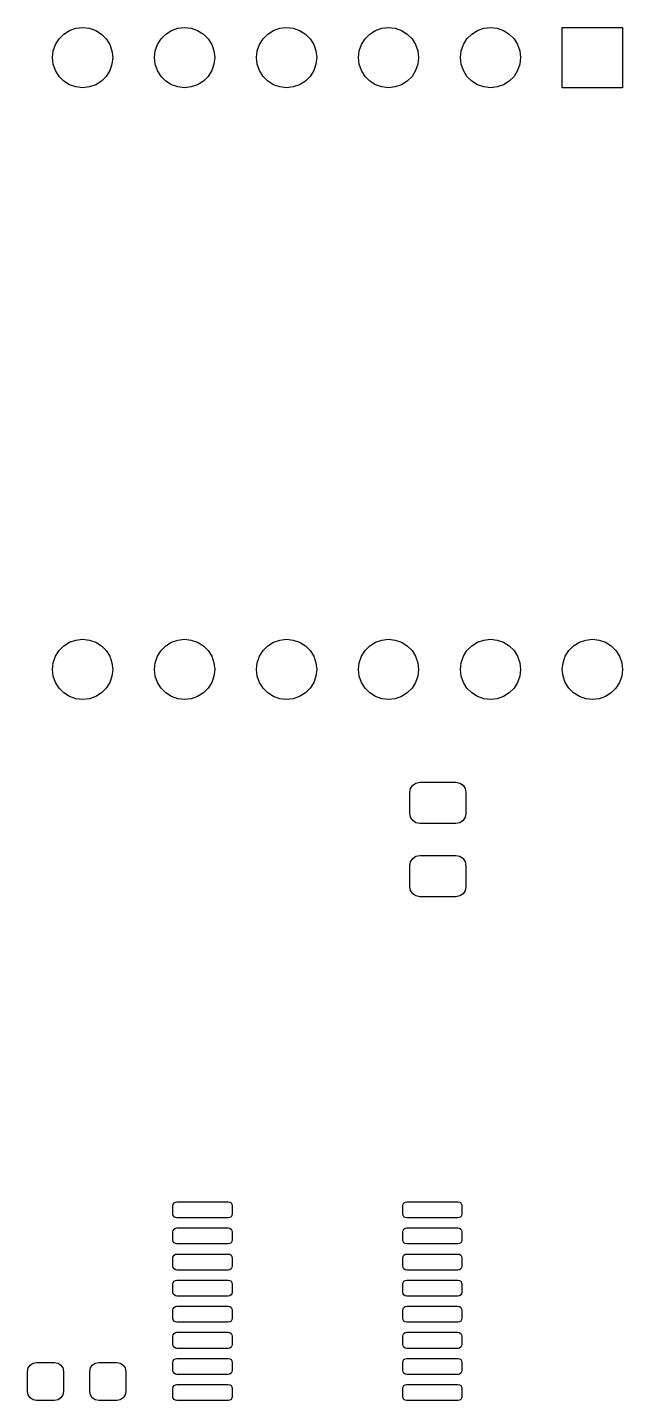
# Model space of a CAD drawing. Extents: x 98.9 to 192.5, y -141.5 to -51.1.
# Drawn here: x 129.78 to 144.6, y -87.97 to -53.77 of the extents above; entities that cross this region are included whole.
import ezdxf

# ---------------------------------------------------------------- set-up
doc = ezdxf.new("R2010")
doc.units = 0
doc.layers.add('BLACK', color=7, linetype='CONTINUOUS')

msp = doc.modelspace()

# ---------------------------------------------------------------- linework, layer by layer
at = {"layer": 'BLACK', "linetype": 'CONTINUOUS'}
for p, q in [((130.564, -54.0549), (130.682, -53.9361)), ((130.682, -53.9361), (130.825, -53.8468)), ((130.825, -53.8468), (130.983, -53.7913)), ((130.983, -53.7913), (131.15, -53.7725)), ((131.15, -53.7725), (131.317, -53.7913)), ((131.317, -53.7913), (131.475, -53.8468)), ((131.475, -53.8468), (131.618, -53.9361)), ((131.618, -53.9361), (131.736, -54.0549)), ((133.104, -54.0549), (133.222, -53.9361)), ((133.222, -53.9361), (133.365, -53.8468)), ((133.365, -53.8468), (133.523, -53.7913)), ((133.523, -53.7913), (133.69, -53.7725)), ((133.69, -53.7725), (133.857, -53.7913)), ((133.857, -53.7913), (134.015, -53.8468)), ((134.015, -53.8468), (134.158, -53.9361)), ((134.158, -53.9361), (134.276, -54.0549)), ((135.644, -54.0549), (135.762, -53.9361)), ((135.762, -53.9361), (135.905, -53.8468)), ((135.905, -53.8468), (136.063, -53.7913)), ((136.063, -53.7913), (136.23, -53.7725)), ((136.23, -53.7725), (136.397, -53.7913)), ((136.397, -53.7913), (136.555, -53.8468)), ((136.555, -53.8468), (136.698, -53.9361)), ((136.698, -53.9361), (136.816, -54.0549)), ((138.184, -54.0549), (138.302, -53.9361)), ((138.302, -53.9361), (138.445, -53.8468)), ((138.445, -53.8468), (138.603, -53.7913)), ((138.603, -53.7913), (138.77, -53.7725)), ((138.77, -53.7725), (138.937, -53.7913)), ((138.937, -53.7913), (139.095, -53.8468)), ((139.095, -53.8468), (139.238, -53.9361)), ((139.238, -53.9361), (139.356, -54.0549)), ((140.724, -54.0549), (140.842, -53.9361)), ((140.842, -53.9361), (140.985, -53.8468)), ((140.985, -53.8468), (141.143, -53.7913)), ((141.143, -53.7913), (141.31, -53.7725)), ((141.31, -53.7725), (141.477, -53.7913)), ((141.477, -53.7913), (141.635, -53.8468)), ((141.635, -53.8468), (141.778, -53.9361)), ((141.778, -53.9361), (141.896, -54.0549)), ((143.1, -55.2725), (143.1, -53.7725)), ((143.1, -53.7725), (144.6, -53.7725)), ((144.6, -53.7725), (144.6, -55.2725)), ((130.4, -54.5225), (130.419, -54.3556)), ((130.419, -54.3556), (130.474, -54.1971)), ((130.474, -54.1971), (130.564, -54.0549)), ((131.736, -54.0549), (131.826, -54.1971)), ((131.826, -54.1971), (131.881, -54.3556)), ((131.881, -54.3556), (131.9, -54.5225)), ((132.94, -54.5225), (132.959, -54.3556)), ((132.959, -54.3556), (133.014, -54.1971)), ((133.014, -54.1971), (133.104, -54.0549)), ((134.276, -54.0549), (134.366, -54.1971)), ((134.366, -54.1971), (134.421, -54.3556)), ((134.421, -54.3556), (134.44, -54.5225)), ((135.48, -54.5225), (135.499, -54.3556)), ((135.499, -54.3556), (135.554, -54.1971)), ((135.554, -54.1971), (135.644, -54.0549)), ((136.816, -54.0549), (136.906, -54.1971)), ((136.906, -54.1971), (136.961, -54.3556)), ((136.961, -54.3556), (136.98, -54.5225)), ((138.02, -54.5225), (138.039, -54.3556)), ((138.039, -54.3556), (138.094, -54.1971)), ((138.094, -54.1971), (138.184, -54.0549)), ((139.356, -54.0549), (139.446, -54.1971)), ((139.446, -54.1971), (139.501, -54.3556)), ((139.501, -54.3556), (139.52, -54.5225)), ((140.56, -54.5225), (140.579, -54.3556)), ((140.579, -54.3556), (140.634, -54.1971)), ((140.634, -54.1971), (140.724, -54.0549)), ((141.896, -54.0549), (141.986, -54.1971)), ((141.986, -54.1971), (142.041, -54.3556)), ((142.041, -54.3556), (142.06, -54.5225)), ((130.419, -54.6894), (130.4, -54.5225)), ((130.474, -54.8479), (130.419, -54.6894)), ((131.881, -54.6894), (131.826, -54.8479)), ((131.9, -54.5225), (131.881, -54.6894)), ((132.959, -54.6894), (132.94, -54.5225)), ((133.014, -54.8479), (132.959, -54.6894)), ((134.421, -54.6894), (134.366, -54.8479)), ((134.44, -54.5225), (134.421, -54.6894)), ((135.499, -54.6894), (135.48, -54.5225)), ((135.554, -54.8479), (135.499, -54.6894)), ((136.961, -54.6894), (136.906, -54.8479)), ((136.98, -54.5225), (136.961, -54.6894)), ((138.039, -54.6894), (138.02, -54.5225)), ((138.094, -54.8479), (138.039, -54.6894)), ((139.501, -54.6894), (139.446, -54.8479)), ((139.52, -54.5225), (139.501, -54.6894)), ((140.579, -54.6894), (140.56, -54.5225)), ((140.634, -54.8479), (140.579, -54.6894)), ((142.041, -54.6894), (141.986, -54.8479)), ((142.06, -54.5225), (142.041, -54.6894)), ((130.564, -54.9901), (130.474, -54.8479)), ((130.682, -55.1089), (130.564, -54.9901)), ((131.736, -54.9901), (131.618, -55.1089)), ((131.826, -54.8479), (131.736, -54.9901)), ((133.104, -54.9901), (133.014, -54.8479)), ((133.222, -55.1089), (133.104, -54.9901)), ((134.276, -54.9901), (134.158, -55.1089)), ((134.366, -54.8479), (134.276, -54.9901)), ((135.644, -54.9901), (135.554, -54.8479)), ((135.762, -55.1089), (135.644, -54.9901)), ((136.816, -54.9901), (136.698, -55.1089)), ((136.906, -54.8479), (136.816, -54.9901)), ((138.184, -54.9901), (138.094, -54.8479)), ((138.302, -55.1089), (138.184, -54.9901)), ((139.356, -54.9901), (139.238, -55.1089)), ((139.446, -54.8479), (139.356, -54.9901)), ((140.724, -54.9901), (140.634, -54.8479)), ((140.842, -55.1089), (140.724, -54.9901)), ((141.896, -54.9901), (141.778, -55.1089)), ((141.986, -54.8479), (141.896, -54.9901)), ((130.825, -55.1982), (130.682, -55.1089)), ((130.983, -55.2537), (130.825, -55.1982)), ((131.15, -55.2725), (130.983, -55.2537)), ((131.317, -55.2537), (131.15, -55.2725)), ((131.475, -55.1982), (131.317, -55.2537)), ((131.618, -55.1089), (131.475, -55.1982)), ((133.365, -55.1982), (133.222, -55.1089)), ((133.523, -55.2537), (133.365, -55.1982)), ((133.69, -55.2725), (133.523, -55.2537)), ((133.857, -55.2537), (133.69, -55.2725)), ((134.015, -55.1982), (133.857, -55.2537)), ((134.158, -55.1089), (134.015, -55.1982)), ((135.905, -55.1982), (135.762, -55.1089)), ((136.063, -55.2537), (135.905, -55.1982)), ((136.23, -55.2725), (136.063, -55.2537)), ((136.397, -55.2537), (136.23, -55.2725)), ((136.555, -55.1982), (136.397, -55.2537)), ((136.698, -55.1089), (136.555, -55.1982)), ((138.445, -55.1982), (138.302, -55.1089)), ((138.603, -55.2537), (138.445, -55.1982)), ((138.77, -55.2725), (138.603, -55.2537)), ((138.937, -55.2537), (138.77, -55.2725)), ((139.095, -55.1982), (138.937, -55.2537)), ((139.238, -55.1089), (139.095, -55.1982)), ((140.985, -55.1982), (140.842, -55.1089)), ((141.143, -55.2537), (140.985, -55.1982)), ((141.31, -55.2725), (141.143, -55.2537)), ((141.477, -55.2537), (141.31, -55.2725)), ((141.635, -55.1982), (141.477, -55.2537)), ((141.778, -55.1089), (141.635, -55.1982)), ((144.6, -55.2725), (143.1, -55.2725)), ((130.682, -69.1761), (130.825, -69.0868)), ((130.825, -69.0868), (130.983, -69.0313)), ((130.983, -69.0313), (131.15, -69.0125)), ((131.15, -69.0125), (131.317, -69.0313)), ((131.317, -69.0313), (131.475, -69.0868)), ((131.475, -69.0868), (131.618, -69.1761)), ((133.222, -69.1761), (133.365, -69.0868)), ((133.365, -69.0868), (133.523, -69.0313)), ((133.523, -69.0313), (133.69, -69.0125)), ((133.69, -69.0125), (133.857, -69.0313)), ((133.857, -69.0313), (134.015, -69.0868)), ((134.015, -69.0868), (134.158, -69.1761)), ((135.762, -69.1761), (135.905, -69.0868)), ((135.905, -69.0868), (136.063, -69.0313)), ((136.063, -69.0313), (136.23, -69.0125)), ((136.23, -69.0125), (136.397, -69.0313)), ((136.397, -69.0313), (136.555, -69.0868)), ((136.555, -69.0868), (136.698, -69.1761)), ((138.302, -69.1761), (138.445, -69.0868)), ((138.445, -69.0868), (138.603, -69.0313)), ((138.603, -69.0313), (138.77, -69.0125)), ((138.77, -69.0125), (138.937, -69.0313)), ((138.937, -69.0313), (139.095, -69.0868)), ((139.095, -69.0868), (139.238, -69.1761)), ((140.842, -69.1761), (140.985, -69.0868)), ((140.985, -69.0868), (141.143, -69.0313)), ((141.143, -69.0313), (141.31, -69.0125)), ((141.31, -69.0125), (141.477, -69.0313)), ((141.477, -69.0313), (141.635, -69.0868)), ((141.635, -69.0868), (141.778, -69.1761)), ((143.382, -69.1761), (143.525, -69.0868)), ((143.525, -69.0868), (143.683, -69.0313)), ((143.683, -69.0313), (143.85, -69.0125)), ((143.85, -69.0125), (144.017, -69.0313)), ((144.017, -69.0313), (144.175, -69.0868)), ((144.175, -69.0868), (144.318, -69.1761)), ((130.474, -69.4371), (130.564, -69.2949)), ((130.564, -69.2949), (130.682, -69.1761)), ((131.618, -69.1761), (131.736, -69.2949)), ((131.736, -69.2949), (131.826, -69.4371)), ((133.014, -69.4371), (133.104, -69.2949)), ((133.104, -69.2949), (133.222, -69.1761)), ((134.158, -69.1761), (134.276, -69.2949)), ((134.276, -69.2949), (134.366, -69.4371)), ((135.554, -69.4371), (135.644, -69.2949)), ((135.644, -69.2949), (135.762, -69.1761)), ((136.698, -69.1761), (136.816, -69.2949)), ((136.816, -69.2949), (136.906, -69.4371)), ((138.094, -69.4371), (138.184, -69.2949)), ((138.184, -69.2949), (138.302, -69.1761)), ((139.238, -69.1761), (139.356, -69.2949)), ((139.356, -69.2949), (139.446, -69.4371)), ((140.634, -69.4371), (140.724, -69.2949)), ((140.724, -69.2949), (140.842, -69.1761)), ((141.778, -69.1761), (141.896, -69.2949)), ((141.896, -69.2949), (141.986, -69.4371)), ((143.174, -69.4371), (143.264, -69.2949)), ((143.264, -69.2949), (143.382, -69.1761)), ((144.318, -69.1761), (144.436, -69.2949)), ((144.436, -69.2949), (144.526, -69.4371)), ((130.4, -69.7625), (130.419, -69.5956)), ((130.419, -69.9294), (130.4, -69.7625)), ((130.419, -69.5956), (130.474, -69.4371)), ((131.826, -69.4371), (131.881, -69.5956)), ((131.881, -69.5956), (131.9, -69.7625)), ((131.9, -69.7625), (131.881, -69.9294)), ((132.94, -69.7625), (132.959, -69.5956)), ((132.959, -69.9294), (132.94, -69.7625)), ((132.959, -69.5956), (133.014, -69.4371)), ((134.366, -69.4371), (134.421, -69.5956)), ((134.421, -69.5956), (134.44, -69.7625)), ((134.44, -69.7625), (134.421, -69.9294)), ((135.48, -69.7625), (135.499, -69.5956)), ((135.499, -69.9294), (135.48, -69.7625)), ((135.499, -69.5956), (135.554, -69.4371)), ((136.906, -69.4371), (136.961, -69.5956)), ((136.961, -69.5956), (136.98, -69.7625)), ((136.98, -69.7625), (136.961, -69.9294)), ((138.02, -69.7625), (138.039, -69.5956)), ((138.039, -69.9294), (138.02, -69.7625)), ((138.039, -69.5956), (138.094, -69.4371)), ((139.446, -69.4371), (139.501, -69.5956)), ((139.501, -69.5956), (139.52, -69.7625)), ((139.52, -69.7625), (139.501, -69.9294)), ((140.56, -69.7625), (140.579, -69.5956)), ((140.579, -69.9294), (140.56, -69.7625)), ((140.579, -69.5956), (140.634, -69.4371)), ((141.986, -69.4371), (142.041, -69.5956)), ((142.041, -69.5956), (142.06, -69.7625)), ((142.06, -69.7625), (142.041, -69.9294)), ((143.1, -69.7625), (143.119, -69.5956)), ((143.119, -69.9294), (143.1, -69.7625)), ((143.119, -69.5956), (143.174, -69.4371)), ((144.526, -69.4371), (144.581, -69.5956)), ((144.581, -69.5956), (144.6, -69.7625)), ((144.6, -69.7625), (144.581, -69.9294)), ((130.474, -70.0879), (130.419, -69.9294)), ((130.564, -70.2301), (130.474, -70.0879)), ((131.826, -70.0879), (131.736, -70.2301)), ((131.881, -69.9294), (131.826, -70.0879)), ((133.014, -70.0879), (132.959, -69.9294)), ((133.104, -70.2301), (133.014, -70.0879)), ((134.366, -70.0879), (134.276, -70.2301)), ((134.421, -69.9294), (134.366, -70.0879)), ((135.554, -70.0879), (135.499, -69.9294)), ((135.644, -70.2301), (135.554, -70.0879)), ((136.906, -70.0879), (136.816, -70.2301)), ((136.961, -69.9294), (136.906, -70.0879)), ((138.094, -70.0879), (138.039, -69.9294)), ((138.184, -70.2301), (138.094, -70.0879)), ((139.446, -70.0879), (139.356, -70.2301)), ((139.501, -69.9294), (139.446, -70.0879)), ((140.634, -70.0879), (140.579, -69.9294)), ((140.724, -70.2301), (140.634, -70.0879)), ((141.986, -70.0879), (141.896, -70.2301)), ((142.041, -69.9294), (141.986, -70.0879)), ((143.174, -70.0879), (143.119, -69.9294)), ((143.264, -70.2301), (143.174, -70.0879)), ((144.526, -70.0879), (144.436, -70.2301)), ((144.581, -69.9294), (144.526, -70.0879)), ((130.682, -70.3489), (130.564, -70.2301)), ((130.825, -70.4382), (130.682, -70.3489)), ((130.983, -70.4937), (130.825, -70.4382)), ((131.475, -70.4382), (131.317, -70.4937)), ((131.618, -70.3489), (131.475, -70.4382)), ((131.736, -70.2301), (131.618, -70.3489)), ((133.222, -70.3489), (133.104, -70.2301)), ((133.365, -70.4382), (133.222, -70.3489)), ((133.523, -70.4937), (133.365, -70.4382)), ((134.015, -70.4382), (133.857, -70.4937)), ((134.158, -70.3489), (134.015, -70.4382)), ((134.276, -70.2301), (134.158, -70.3489)), ((135.762, -70.3489), (135.644, -70.2301)), ((135.905, -70.4382), (135.762, -70.3489)), ((136.063, -70.4937), (135.905, -70.4382)), ((136.555, -70.4382), (136.397, -70.4937)), ((136.698, -70.3489), (136.555, -70.4382)), ((136.816, -70.2301), (136.698, -70.3489)), ((138.302, -70.3489), (138.184, -70.2301)), ((138.445, -70.4382), (138.302, -70.3489)), ((138.603, -70.4937), (138.445, -70.4382)), ((139.095, -70.4382), (138.937, -70.4937)), ((139.238, -70.3489), (139.095, -70.4382)), ((139.356, -70.2301), (139.238, -70.3489)), ((140.842, -70.3489), (140.724, -70.2301)), ((140.985, -70.4382), (140.842, -70.3489)), ((141.143, -70.4937), (140.985, -70.4382)), ((141.635, -70.4382), (141.477, -70.4937)), ((141.778, -70.3489), (141.635, -70.4382)), ((141.896, -70.2301), (141.778, -70.3489)), ((143.382, -70.3489), (143.264, -70.2301)), ((143.525, -70.4382), (143.382, -70.3489)), ((143.683, -70.4937), (143.525, -70.4382)), ((144.175, -70.4382), (144.017, -70.4937)), ((144.318, -70.3489), (144.175, -70.4382)), ((144.436, -70.2301), (144.318, -70.3489)), ((131.15, -70.5125), (130.983, -70.4937)), ((131.317, -70.4937), (131.15, -70.5125)), ((133.69, -70.5125), (133.523, -70.4937)), ((133.857, -70.4937), (133.69, -70.5125)), ((136.23, -70.5125), (136.063, -70.4937)), ((136.397, -70.4937), (136.23, -70.5125)), ((138.77, -70.5125), (138.603, -70.4937)), ((138.937, -70.4937), (138.77, -70.5125)), ((141.31, -70.5125), (141.143, -70.4937)), ((141.477, -70.4937), (141.31, -70.5125)), ((143.85, -70.5125), (143.683, -70.4937)), ((144.017, -70.4937), (143.85, -70.5125)), ((139.3, -72.825), (139.319, -72.7293)), ((139.3, -73.35), (139.3, -72.825)), ((139.319, -72.7293), (139.373, -72.6482)), ((139.373, -72.6482), (139.454, -72.594)), ((139.454, -72.594), (139.55, -72.575)), ((139.55, -72.575), (140.45, -72.575)), ((140.45, -72.575), (140.546, -72.594)), ((140.546, -72.594), (140.627, -72.6482)), ((140.627, -72.6482), (140.681, -72.7293)), ((140.681, -72.7293), (140.7, -72.825)), ((140.7, -72.825), (140.7, -73.35)), ((139.319, -73.4457), (139.3, -73.35)), ((139.373, -73.5268), (139.319, -73.4457)), ((139.454, -73.581), (139.373, -73.5268)), ((140.627, -73.5268), (140.546, -73.581)), ((140.681, -73.4457), (140.627, -73.5268)), ((140.7, -73.35), (140.681, -73.4457)), ((139.55, -73.6), (139.454, -73.581)), ((140.45, -73.6), (139.55, -73.6)), ((140.546, -73.581), (140.45, -73.6)), ((139.3, -74.65), (139.319, -74.5543)), ((139.319, -74.5543), (139.373, -74.4732)), ((139.373, -74.4732), (139.454, -74.419)), ((139.454, -74.419), (139.55, -74.4)), ((139.55, -74.4), (140.45, -74.4)), ((140.45, -74.4), (140.546, -74.419)), ((140.546, -74.419), (140.627, -74.4732)), ((140.627, -74.4732), (140.681, -74.5543)), ((140.681, -74.5543), (140.7, -74.65)), ((139.3, -75.175), (139.3, -74.65)), ((140.7, -74.65), (140.7, -75.175)), ((139.319, -75.2707), (139.3, -75.175)), ((140.7, -75.175), (140.681, -75.2707)), ((139.373, -75.3518), (139.319, -75.2707)), ((139.454, -75.406), (139.373, -75.3518)), ((139.55, -75.425), (139.454, -75.406)), ((140.45, -75.425), (139.55, -75.425)), ((140.546, -75.406), (140.45, -75.425)), ((140.627, -75.3518), (140.546, -75.406)), ((140.681, -75.2707), (140.627, -75.3518)), ((133.4, -83.125), (133.408, -83.0867)), ((133.408, -83.0867), (133.429, -83.0543)), ((133.429, -83.0543), (133.462, -83.0326)), ((133.462, -83.0326), (133.5, -83.025)), ((133.5, -83.025), (134.775, -83.025)), ((134.775, -83.025), (134.813, -83.0326)), ((134.813, -83.0326), (134.846, -83.0543)), ((134.846, -83.0543), (134.867, -83.0867)), ((134.867, -83.0867), (134.875, -83.125)), ((139.125, -83.125), (139.133, -83.0867)), ((139.133, -83.0867), (139.154, -83.0543)), ((139.154, -83.0543), (139.187, -83.0326)), ((139.187, -83.0326), (139.225, -83.025)), ((139.225, -83.025), (140.5, -83.025)), ((140.5, -83.025), (140.538, -83.0326)), ((140.538, -83.0326), (140.571, -83.0543)), ((140.571, -83.0543), (140.592, -83.0867)), ((140.592, -83.0867), (140.6, -83.125)), ((133.4, -83.325), (133.4, -83.125)), ((133.408, -83.3633), (133.4, -83.325)), ((133.429, -83.3957), (133.408, -83.3633)), ((133.462, -83.4174), (133.429, -83.3957)), ((133.5, -83.425), (133.462, -83.4174)), ((134.775, -83.425), (133.5, -83.425)), ((134.813, -83.4174), (134.775, -83.425)), ((134.846, -83.3957), (134.813, -83.4174)), ((134.867, -83.3633), (134.846, -83.3957)), ((134.875, -83.325), (134.867, -83.3633)), ((134.875, -83.125), (134.875, -83.325)), ((139.125, -83.325), (139.125, -83.125)), ((139.133, -83.3633), (139.125, -83.325)), ((139.154, -83.3957), (139.133, -83.3633)), ((139.187, -83.4174), (139.154, -83.3957)), ((139.225, -83.425), (139.187, -83.4174)), ((140.5, -83.425), (139.225, -83.425)), ((140.538, -83.4174), (140.5, -83.425)), ((140.571, -83.3957), (140.538, -83.4174)), ((140.592, -83.3633), (140.571, -83.3957)), ((140.6, -83.325), (140.592, -83.3633)), ((140.6, -83.125), (140.6, -83.325)), ((133.4, -83.775), (133.408, -83.7367)), ((133.4, -83.975), (133.4, -83.775)), ((133.408, -83.7367), (133.429, -83.7043)), ((133.429, -83.7043), (133.462, -83.6826)), ((133.462, -83.6826), (133.5, -83.675)), ((133.5, -83.675), (134.775, -83.675)), ((134.775, -83.675), (134.813, -83.6826)), ((134.813, -83.6826), (134.846, -83.7043)), ((134.846, -83.7043), (134.867, -83.7367)), ((134.867, -83.7367), (134.875, -83.775)), ((134.875, -83.775), (134.875, -83.975)), ((139.125, -83.775), (139.133, -83.7367)), ((139.125, -83.975), (139.125, -83.775)), ((139.133, -83.7367), (139.154, -83.7043)), ((139.154, -83.7043), (139.187, -83.6826)), ((139.187, -83.6826), (139.225, -83.675)), ((139.225, -83.675), (140.5, -83.675)), ((140.5, -83.675), (140.538, -83.6826)), ((140.538, -83.6826), (140.571, -83.7043)), ((140.571, -83.7043), (140.592, -83.7367)), ((140.592, -83.7367), (140.6, -83.775)), ((140.6, -83.775), (140.6, -83.975)), ((133.408, -84.0133), (133.4, -83.975)), ((133.429, -84.0457), (133.408, -84.0133)), ((133.462, -84.0674), (133.429, -84.0457)), ((133.5, -84.075), (133.462, -84.0674)), ((134.775, -84.075), (133.5, -84.075)), ((134.813, -84.0674), (134.775, -84.075)), ((134.846, -84.0457), (134.813, -84.0674)), ((134.867, -84.0133), (134.846, -84.0457)), ((134.875, -83.975), (134.867, -84.0133)), ((139.133, -84.0133), (139.125, -83.975)), ((139.154, -84.0457), (139.133, -84.0133)), ((139.187, -84.0674), (139.154, -84.0457)), ((139.225, -84.075), (139.187, -84.0674)), ((140.5, -84.075), (139.225, -84.075)), ((140.538, -84.0674), (140.5, -84.075)), ((140.571, -84.0457), (140.538, -84.0674)), ((140.592, -84.0133), (140.571, -84.0457)), ((140.6, -83.975), (140.592, -84.0133)), ((133.4, -84.425), (133.408, -84.3867)), ((133.4, -84.625), (133.4, -84.425)), ((133.408, -84.3867), (133.429, -84.3543)), ((133.429, -84.3543), (133.462, -84.3326)), ((133.462, -84.3326), (133.5, -84.325)), ((133.5, -84.325), (134.775, -84.325)), ((134.775, -84.325), (134.813, -84.3326)), ((134.813, -84.3326), (134.846, -84.3543)), ((134.846, -84.3543), (134.867, -84.3867)), ((134.867, -84.3867), (134.875, -84.425)), ((134.875, -84.425), (134.875, -84.625)), ((139.125, -84.425), (139.133, -84.3867)), ((139.125, -84.625), (139.125, -84.425)), ((139.133, -84.3867), (139.154, -84.3543)), ((139.154, -84.3543), (139.187, -84.3326)), ((139.187, -84.3326), (139.225, -84.325)), ((139.225, -84.325), (140.5, -84.325)), ((140.5, -84.325), (140.538, -84.3326)), ((140.538, -84.3326), (140.571, -84.3543)), ((140.571, -84.3543), (140.592, -84.3867)), ((140.592, -84.3867), (140.6, -84.425)), ((140.6, -84.425), (140.6, -84.625)), ((133.408, -84.6633), (133.4, -84.625)), ((133.429, -84.6957), (133.408, -84.6633)), ((133.462, -84.7174), (133.429, -84.6957)), ((133.5, -84.725), (133.462, -84.7174)), ((134.775, -84.725), (133.5, -84.725)), ((134.813, -84.7174), (134.775, -84.725)), ((134.846, -84.6957), (134.813, -84.7174)), ((134.867, -84.6633), (134.846, -84.6957)), ((134.875, -84.625), (134.867, -84.6633)), ((139.133, -84.6633), (139.125, -84.625)), ((139.154, -84.6957), (139.133, -84.6633)), ((139.187, -84.7174), (139.154, -84.6957)), ((139.225, -84.725), (139.187, -84.7174)), ((140.5, -84.725), (139.225, -84.725)), ((140.538, -84.7174), (140.5, -84.725)), ((140.571, -84.6957), (140.538, -84.7174)), ((140.592, -84.6633), (140.571, -84.6957)), ((140.6, -84.625), (140.592, -84.6633)), ((133.4, -85.075), (133.408, -85.0367)), ((133.4, -85.275), (133.4, -85.075)), ((133.408, -85.0367), (133.429, -85.0043)), ((133.429, -85.0043), (133.462, -84.9826)), ((133.462, -84.9826), (133.5, -84.975)), ((133.5, -84.975), (134.775, -84.975)), ((134.775, -84.975), (134.813, -84.9826)), ((134.813, -84.9826), (134.846, -85.0043)), ((134.846, -85.0043), (134.867, -85.0367)), ((134.867, -85.0367), (134.875, -85.075)), ((134.875, -85.075), (134.875, -85.275)), ((139.125, -85.075), (139.133, -85.0367)), ((139.125, -85.275), (139.125, -85.075)), ((139.133, -85.0367), (139.154, -85.0043)), ((139.154, -85.0043), (139.187, -84.9826)), ((139.187, -84.9826), (139.225, -84.975)), ((139.225, -84.975), (140.5, -84.975)), ((140.5, -84.975), (140.538, -84.9826)), ((140.538, -84.9826), (140.571, -85.0043)), ((140.571, -85.0043), (140.592, -85.0367)), ((140.592, -85.0367), (140.6, -85.075)), ((140.6, -85.075), (140.6, -85.275)), ((133.408, -85.3133), (133.4, -85.275)), ((133.429, -85.3457), (133.408, -85.3133)), ((133.462, -85.3674), (133.429, -85.3457)), ((133.5, -85.375), (133.462, -85.3674)), ((134.775, -85.375), (133.5, -85.375)), ((134.813, -85.3674), (134.775, -85.375)), ((134.846, -85.3457), (134.813, -85.3674)), ((134.867, -85.3133), (134.846, -85.3457)), ((134.875, -85.275), (134.867, -85.3133)), ((139.133, -85.3133), (139.125, -85.275)), ((139.154, -85.3457), (139.133, -85.3133)), ((139.187, -85.3674), (139.154, -85.3457)), ((139.225, -85.375), (139.187, -85.3674)), ((140.5, -85.375), (139.225, -85.375)), ((140.538, -85.3674), (140.5, -85.375)), ((140.571, -85.3457), (140.538, -85.3674)), ((140.592, -85.3133), (140.571, -85.3457)), ((140.6, -85.275), (140.592, -85.3133)), ((133.4, -85.725), (133.408, -85.6867)), ((133.4, -85.925), (133.4, -85.725)), ((133.408, -85.6867), (133.429, -85.6543)), ((133.429, -85.6543), (133.462, -85.6326)), ((133.462, -85.6326), (133.5, -85.625)), ((133.5, -85.625), (134.775, -85.625)), ((134.775, -85.625), (134.813, -85.6326)), ((134.813, -85.6326), (134.846, -85.6543)), ((134.846, -85.6543), (134.867, -85.6867)), ((134.867, -85.6867), (134.875, -85.725)), ((134.875, -85.725), (134.875, -85.925)), ((139.125, -85.725), (139.133, -85.6867)), ((139.125, -85.925), (139.125, -85.725)), ((139.133, -85.6867), (139.154, -85.6543)), ((139.154, -85.6543), (139.187, -85.6326)), ((139.187, -85.6326), (139.225, -85.625)), ((139.225, -85.625), (140.5, -85.625)), ((140.5, -85.625), (140.538, -85.6326)), ((140.538, -85.6326), (140.571, -85.6543)), ((140.571, -85.6543), (140.592, -85.6867)), ((140.592, -85.6867), (140.6, -85.725)), ((140.6, -85.725), (140.6, -85.925)), ((133.408, -85.9633), (133.4, -85.925)), ((133.429, -85.9957), (133.408, -85.9633)), ((133.462, -86.0174), (133.429, -85.9957)), ((133.5, -86.025), (133.462, -86.0174)), ((134.775, -86.025), (133.5, -86.025)), ((134.813, -86.0174), (134.775, -86.025)), ((134.846, -85.9957), (134.813, -86.0174)), ((134.867, -85.9633), (134.846, -85.9957)), ((134.875, -85.925), (134.867, -85.9633)), ((139.133, -85.9633), (139.125, -85.925)), ((139.154, -85.9957), (139.133, -85.9633)), ((139.187, -86.0174), (139.154, -85.9957)), ((139.225, -86.025), (139.187, -86.0174)), ((140.5, -86.025), (139.225, -86.025)), ((140.538, -86.0174), (140.5, -86.025)), ((140.571, -85.9957), (140.538, -86.0174)), ((140.592, -85.9633), (140.571, -85.9957)), ((140.6, -85.925), (140.592, -85.9633)), ((133.4, -86.375), (133.408, -86.3367)), ((133.4, -86.575), (133.4, -86.375)), ((133.408, -86.3367), (133.429, -86.3043)), ((133.429, -86.3043), (133.462, -86.2826)), ((133.462, -86.2826), (133.5, -86.275)), ((133.5, -86.275), (134.775, -86.275)), ((134.775, -86.275), (134.813, -86.2826)), ((134.813, -86.2826), (134.846, -86.3043)), ((134.846, -86.3043), (134.867, -86.3367)), ((134.867, -86.3367), (134.875, -86.375)), ((134.875, -86.375), (134.875, -86.575)), ((139.125, -86.375), (139.133, -86.3367)), ((139.125, -86.575), (139.125, -86.375)), ((139.133, -86.3367), (139.154, -86.3043)), ((139.154, -86.3043), (139.187, -86.2826)), ((139.187, -86.2826), (139.225, -86.275)), ((139.225, -86.275), (140.5, -86.275)), ((140.5, -86.275), (140.538, -86.2826)), ((140.538, -86.2826), (140.571, -86.3043)), ((140.571, -86.3043), (140.592, -86.3367)), ((140.592, -86.3367), (140.6, -86.375)), ((140.6, -86.375), (140.6, -86.575)), ((133.408, -86.6133), (133.4, -86.575)), ((133.429, -86.6457), (133.408, -86.6133)), ((133.462, -86.6674), (133.429, -86.6457)), ((133.5, -86.675), (133.462, -86.6674)), ((134.775, -86.675), (133.5, -86.675)), ((134.813, -86.6674), (134.775, -86.675)), ((134.846, -86.6457), (134.813, -86.6674)), ((134.867, -86.6133), (134.846, -86.6457)), ((134.875, -86.575), (134.867, -86.6133)), ((139.133, -86.6133), (139.125, -86.575)), ((139.154, -86.6457), (139.133, -86.6133)), ((139.187, -86.6674), (139.154, -86.6457)), ((139.225, -86.675), (139.187, -86.6674)), ((140.5, -86.675), (139.225, -86.675)), ((140.538, -86.6674), (140.5, -86.675)), ((140.571, -86.6457), (140.538, -86.6674)), ((140.592, -86.6133), (140.571, -86.6457)), ((140.6, -86.575), (140.592, -86.6133)), ((129.775, -87.25), (129.792, -87.1639)), ((129.792, -87.1639), (129.841, -87.0909)), ((129.841, -87.0909), (129.914, -87.0421)), ((129.914, -87.0421), (130, -87.025)), ((130, -87.025), (130.45, -87.025)), ((130.45, -87.025), (130.536, -87.0421)), ((130.536, -87.0421), (130.609, -87.0909)), ((130.609, -87.0909), (130.658, -87.1639)), ((130.658, -87.1639), (130.675, -87.25)), ((131.325, -87.25), (131.342, -87.1639)), ((131.342, -87.1639), (131.391, -87.0909)), ((131.391, -87.0909), (131.464, -87.0421)), ((131.464, -87.0421), (131.55, -87.025)), ((131.55, -87.025), (132, -87.025)), ((132, -87.025), (132.086, -87.0421)), ((132.086, -87.0421), (132.159, -87.0909)), ((132.159, -87.0909), (132.208, -87.1639)), ((132.208, -87.1639), (132.225, -87.25)), ((133.4, -87.025), (133.408, -86.9867)), ((133.4, -87.225), (133.4, -87.025)), ((133.408, -86.9867), (133.429, -86.9543)), ((133.429, -86.9543), (133.462, -86.9326)), ((133.462, -86.9326), (133.5, -86.925)), ((133.5, -86.925), (134.775, -86.925)), ((134.775, -86.925), (134.813, -86.9326)), ((134.813, -86.9326), (134.846, -86.9543)), ((134.846, -86.9543), (134.867, -86.9867)), ((134.867, -86.9867), (134.875, -87.025)), ((134.875, -87.025), (134.875, -87.225)), ((139.125, -87.025), (139.133, -86.9867)), ((139.125, -87.225), (139.125, -87.025)), ((139.133, -86.9867), (139.154, -86.9543)), ((139.154, -86.9543), (139.187, -86.9326)), ((139.187, -86.9326), (139.225, -86.925)), ((139.225, -86.925), (140.5, -86.925)), ((140.5, -86.925), (140.538, -86.9326)), ((140.538, -86.9326), (140.571, -86.9543)), ((140.571, -86.9543), (140.592, -86.9867)), ((140.592, -86.9867), (140.6, -87.025)), ((140.6, -87.025), (140.6, -87.225)), ((129.775, -87.75), (129.775, -87.25)), ((130.675, -87.25), (130.675, -87.75)), ((131.325, -87.75), (131.325, -87.25)), ((132.225, -87.25), (132.225, -87.75)), ((133.408, -87.2633), (133.4, -87.225)), ((133.429, -87.2957), (133.408, -87.2633)), ((133.462, -87.3174), (133.429, -87.2957)), ((133.5, -87.325), (133.462, -87.3174)), ((134.775, -87.325), (133.5, -87.325)), ((134.813, -87.3174), (134.775, -87.325)), ((134.846, -87.2957), (134.813, -87.3174)), ((134.867, -87.2633), (134.846, -87.2957)), ((134.875, -87.225), (134.867, -87.2633)), ((139.133, -87.2633), (139.125, -87.225)), ((139.154, -87.2957), (139.133, -87.2633)), ((139.187, -87.3174), (139.154, -87.2957)), ((139.225, -87.325), (139.187, -87.3174)), ((140.5, -87.325), (139.225, -87.325)), ((140.538, -87.3174), (140.5, -87.325)), ((140.571, -87.2957), (140.538, -87.3174)), ((140.592, -87.2633), (140.571, -87.2957)), ((140.6, -87.225), (140.592, -87.2633)), ((129.792, -87.8361), (129.775, -87.75)), ((129.841, -87.9091), (129.792, -87.8361)), ((130.658, -87.8361), (130.609, -87.9091)), ((130.675, -87.75), (130.658, -87.8361)), ((131.342, -87.8361), (131.325, -87.75)), ((131.391, -87.9091), (131.342, -87.8361)), ((132.208, -87.8361), (132.159, -87.9091)), ((132.225, -87.75), (132.208, -87.8361)), ((133.4, -87.675), (133.408, -87.6367)), ((133.4, -87.875), (133.4, -87.675)), ((133.408, -87.9133), (133.4, -87.875)), ((133.408, -87.6367), (133.429, -87.6043)), ((133.429, -87.6043), (133.462, -87.5826)), ((133.462, -87.5826), (133.5, -87.575)), ((133.5, -87.575), (134.775, -87.575)), ((134.775, -87.575), (134.813, -87.5826)), ((134.813, -87.5826), (134.846, -87.6043)), ((134.846, -87.6043), (134.867, -87.6367)), ((134.867, -87.6367), (134.875, -87.675)), ((134.875, -87.875), (134.867, -87.9133)), ((134.875, -87.675), (134.875, -87.875)), ((139.125, -87.675), (139.133, -87.6367)), ((139.125, -87.875), (139.125, -87.675)), ((139.133, -87.9133), (139.125, -87.875)), ((139.133, -87.6367), (139.154, -87.6043)), ((139.154, -87.6043), (139.187, -87.5826)), ((139.187, -87.5826), (139.225, -87.575)), ((139.225, -87.575), (140.5, -87.575)), ((140.5, -87.575), (140.538, -87.5826)), ((140.538, -87.5826), (140.571, -87.6043)), ((140.571, -87.6043), (140.592, -87.6367)), ((140.592, -87.6367), (140.6, -87.675)), ((140.6, -87.875), (140.592, -87.9133)), ((140.6, -87.675), (140.6, -87.875)), ((129.914, -87.9579), (129.841, -87.9091)), ((130, -87.975), (129.914, -87.9579)), ((130.45, -87.975), (130, -87.975)), ((130.536, -87.9579), (130.45, -87.975)), ((130.609, -87.9091), (130.536, -87.9579)), ((131.464, -87.9579), (131.391, -87.9091)), ((131.55, -87.975), (131.464, -87.9579)), ((132, -87.975), (131.55, -87.975)), ((132.086, -87.9579), (132, -87.975)), ((132.159, -87.9091), (132.086, -87.9579)), ((133.429, -87.9457), (133.408, -87.9133)), ((133.462, -87.9674), (133.429, -87.9457)), ((133.5, -87.975), (133.462, -87.9674)), ((134.775, -87.975), (133.5, -87.975)), ((134.813, -87.9674), (134.775, -87.975)), ((134.846, -87.9457), (134.813, -87.9674)), ((134.867, -87.9133), (134.846, -87.9457)), ((139.154, -87.9457), (139.133, -87.9133)), ((139.187, -87.9674), (139.154, -87.9457)), ((139.225, -87.975), (139.187, -87.9674)), ((140.5, -87.975), (139.225, -87.975)), ((140.538, -87.9674), (140.5, -87.975)), ((140.571, -87.9457), (140.538, -87.9674)), ((140.592, -87.9133), (140.571, -87.9457))]:
    msp.add_line(p, q, dxfattribs=at)

doc.saveas('drawing.dxf')
